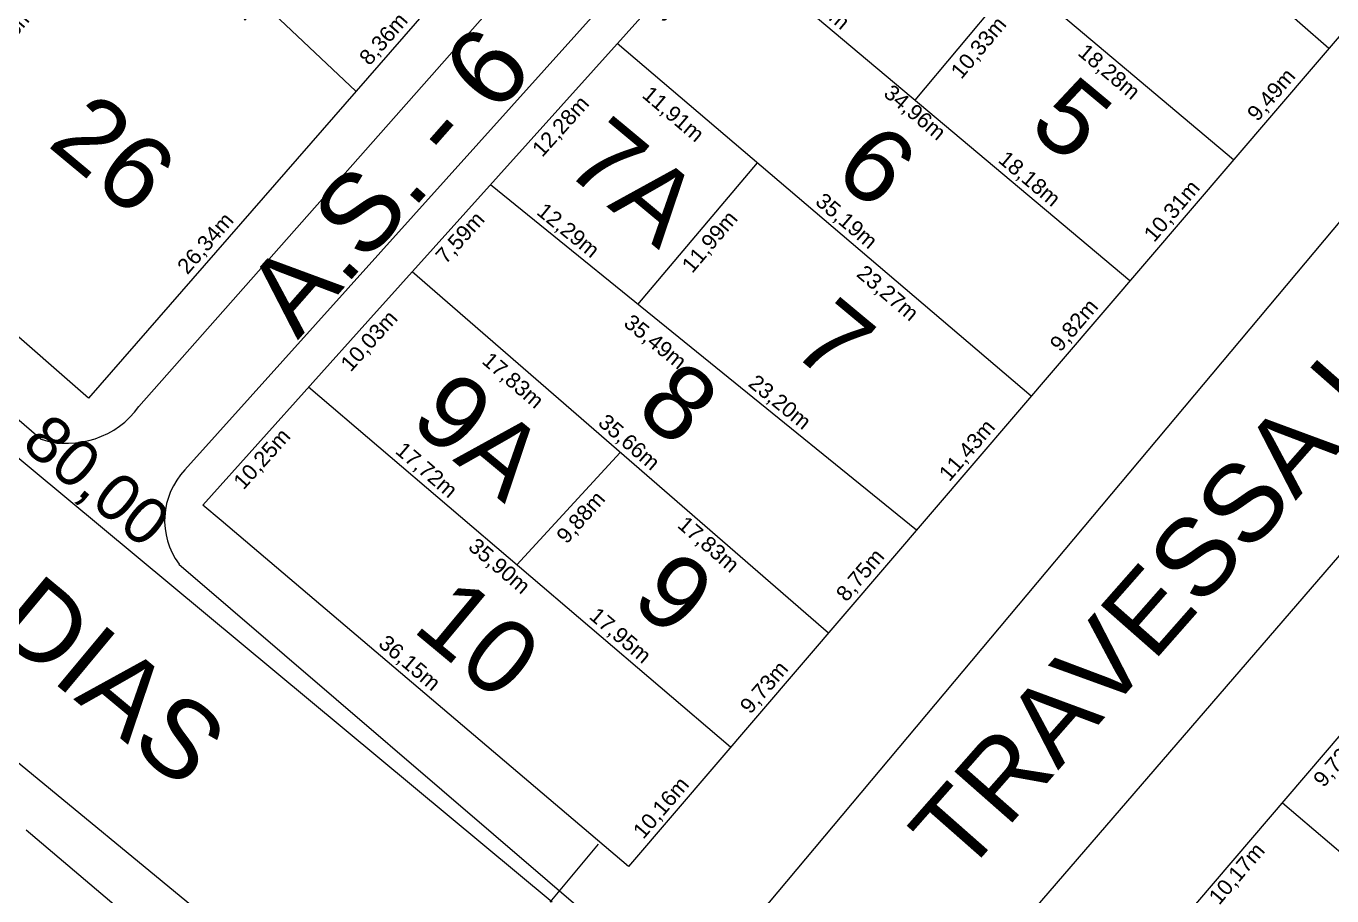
# Model space of a CAD drawing. Header units: metres. Extents: x 3808 to 8215, y 2374 to 6187.
# Drawn here: x 5950.8 to 6035.3, y 5188.6 to 5244.8 of the extents above; entities that cross this region are included whole.
import ezdxf
from ezdxf.enums import TextEntityAlignment as Align

# ---------------------------------------------------------------- set-up
doc = ezdxf.new("R2010")
doc.units = ezdxf.units.M
for name, color, linetype in [('0 - Cotas', 7, 'Continuous'), ('0 - MEIO FIO 2', 251, 'Continuous'), ('vista', 7, 'Continuous')]:
    doc.layers.add(name, color=color, linetype=linetype)
for name, color, linetype, lineweight in [('0 - DIVISÃO DOS TERRENOS', 7, 'Continuous', 5), ('0 - LINHAS DE QUADRA E LOTES', 7, 'Continuous', 5), ('REGIAO_POLILINHAS', 7, 'Continuous', 0)]:
    doc.layers.add(name, color=color, linetype=linetype, lineweight=lineweight)
doc.styles.add('Arial', font='arial.ttf')
doc.styles.add('pedro', font='arial.ttf', dxfattribs={"height": 3})
doc.dimstyles.new('Copy(2) of ISO-25', dxfattribs={"dimtxt": 1, "dimasz": 2.5, "dimexe": 1.25, "dimexo": 0.625, "dimgap": 0.2, "dimtad": 1, "dimtoh": 1, "dimlfac": 1, "dimzin": 1, "dimtxsty": 'Arial', "dimblk": 'NONE', "dimcen": 0, "dimse1": 1, "dimse2": 1, "dimsd1": 1, "dimsd2": 1, "dimclrt": 256, "dimaunit": 1, "dimadec": 3, "dimazin": 0, "dimtfac": 1, "dimtmove": 0, "dimatfit": 3, "dimldrblk": 'NONE', "dimfxl": 1, "dimtolj": 1, "dimtzin": 0, "dimarcsym": 0})

# ---------------------------------------------------------------- blocks, each defined once
blk = doc.blocks.new('*D9084')
at = {"layer": 'Defpoints', "color": 0, "transparency": 16777216}
for p in [(6032.05, 5194.586), (6025.44, 5186.859), (6026.675, 5185.803)]:
    blk.add_point(p, dxfattribs=at)
at = {"layer": 'REGIAO_POLILINHAS', "lineweight": 5, "transparency": 16777216, "insert": (6029.162, 5189.943), "char_height": 1, "attachment_point": 5, "rotation": 49.45634, "style": 'Arial'}
blk.add_mtext('\\A1;10,17m', dxfattribs=at)
blk = doc.blocks.new('_None')
blk = doc.blocks.new('*D9087')
at = {"layer": 'Defpoints', "color": 0, "transparency": 16777216}
for p in [(6038.367, 5201.971), (6039.745, 5200.792), (6032.05, 5194.586)]:
    blk.add_point(p, dxfattribs=at)
at = {"layer": 'REGIAO_POLILINHAS', "lineweight": 5, "transparency": 16777216, "insert": (6035.67, 5197.26), "char_height": 1, "attachment_point": 5, "rotation": 49.45634, "style": 'Arial'}
blk.add_mtext('\\A1;9,72m', dxfattribs=at)
blk = doc.blocks.new('*D9088')
at = {"layer": 'Defpoints', "color": 0, "transparency": 16777216}
for p in [(6032.05, 5194.586), (6065.937, 5165.641), (6065.937, 5165.641)]:
    blk.add_point(p, dxfattribs=at)
at = {"layer": 'REGIAO_POLILINHAS', "lineweight": 5, "transparency": 16777216, "insert": (6049.513, 5180.721), "char_height": 1, "attachment_point": 5, "rotation": 319.49725, "style": 'Arial'}
blk.add_mtext('\\A1;44,57m', dxfattribs=at)
blk = doc.blocks.new('*D9108')
at = {"layer": 'Defpoints', "color": 0, "transparency": 16777216}
for p in [(5996.353, 5198.172), (5989.748, 5190.453), (5989.748, 5190.453)]:
    blk.add_point(p, dxfattribs=at)
at = {"layer": 'REGIAO_POLILINHAS', "lineweight": 5, "transparency": 16777216, "insert": (5991.911, 5194.213), "char_height": 1, "attachment_point": 5, "rotation": 49.44865, "style": 'Arial'}
blk.add_mtext('\\A1;10,16m', dxfattribs=at)
blk = doc.blocks.new('*D9109')
at = {"layer": 'Defpoints', "color": 0, "transparency": 16777216}
for p in [(6002.682, 5205.569), (6002.682, 5205.569), (5996.353, 5198.172)]:
    blk.add_point(p, dxfattribs=at)
at = {"layer": 'REGIAO_POLILINHAS', "lineweight": 5, "transparency": 16777216, "insert": (5998.579, 5202.006), "char_height": 1, "attachment_point": 5, "rotation": 49.44865, "style": 'Arial'}
blk.add_mtext('\\A1;9,73m', dxfattribs=at)
blk = doc.blocks.new('*D9110')
at = {"layer": 'Defpoints', "color": 0, "transparency": 16777216}
for p in [(6008.369, 5212.216), (6008.369, 5212.216), (6002.682, 5205.569)]:
    blk.add_point(p, dxfattribs=at)
at = {"layer": 'REGIAO_POLILINHAS', "lineweight": 5, "transparency": 16777216, "insert": (6004.796, 5209.272), "char_height": 1, "attachment_point": 5, "rotation": 49.44865, "style": 'Arial'}
blk.add_mtext('\\A1;8,75m', dxfattribs=at)
blk = doc.blocks.new('*D9111')
at = {"layer": 'Defpoints', "color": 0, "transparency": 16777216}
for p in [(6015.8, 5220.9), (6015.8, 5220.9), (6008.369, 5212.216)]:
    blk.add_point(p, dxfattribs=at)
at = {"layer": 'REGIAO_POLILINHAS', "lineweight": 5, "transparency": 16777216, "insert": (6011.705, 5217.347), "char_height": 1, "attachment_point": 5, "rotation": 49.44865, "style": 'Arial'}
blk.add_mtext('\\A1;11,43m', dxfattribs=at)
blk = doc.blocks.new('*D9112')
at = {"layer": 'Defpoints', "color": 0, "transparency": 16777216}
for p in [(6022.184, 5228.362), (6022.184, 5228.362), (6015.8, 5220.9)]:
    blk.add_point(p, dxfattribs=at)
at = {"layer": 'REGIAO_POLILINHAS', "lineweight": 5, "transparency": 16777216, "insert": (6018.631, 5225.441), "char_height": 1, "attachment_point": 5, "rotation": 49.44865, "style": 'Arial'}
blk.add_mtext('\\A1;9,82m', dxfattribs=at)
blk = doc.blocks.new('*D9113')
at = {"layer": 'Defpoints', "color": 0, "transparency": 16777216}
for p in [(6028.888, 5236.196), (6028.888, 5236.196), (6022.184, 5228.362)]:
    blk.add_point(p, dxfattribs=at)
at = {"layer": 'REGIAO_POLILINHAS', "lineweight": 5, "transparency": 16777216, "insert": (6024.959, 5232.837), "char_height": 1, "attachment_point": 5, "rotation": 49.44865, "style": 'Arial'}
blk.add_mtext('\\A1;10,31m', dxfattribs=at)
blk = doc.blocks.new('*D9114')
at = {"layer": 'Defpoints', "color": 0, "transparency": 16777216}
for p in [(6035.06, 5243.41), (6035.06, 5243.41), (6028.888, 5236.196)]:
    blk.add_point(p, dxfattribs=at)
at = {"layer": 'REGIAO_POLILINHAS', "lineweight": 5, "transparency": 16777216, "insert": (6031.392, 5240.356), "char_height": 1, "attachment_point": 5, "rotation": 49.44865, "style": 'Arial'}
blk.add_mtext('\\A1;9,49m', dxfattribs=at)
blk = doc.blocks.new('*D9115')
at = {"layer": 'Defpoints', "color": 0, "transparency": 16777216}
for p in [(6041.614, 5251.07), (6041.614, 5251.07), (6035.06, 5243.41)]:
    blk.add_point(p, dxfattribs=at)
at = {"layer": 'REGIAO_POLILINHAS', "lineweight": 5, "transparency": 16777216, "insert": (6037.918, 5247.982), "char_height": 1, "attachment_point": 5, "rotation": 49.44865, "style": 'Arial'}
blk.add_mtext('\\A1;10,08m', dxfattribs=at)
blk = doc.blocks.new('*D9124')
at = {"layer": 'Defpoints', "color": 0, "transparency": 16777216}
for p in [(6009.18, 5266.176), (6035.06, 5243.41), (6033.905, 5242.097)]:
    blk.add_point(p, dxfattribs=at)
at = {"layer": 'REGIAO_POLILINHAS', "lineweight": 5, "transparency": 16777216, "insert": (6021.343, 5254.214), "char_height": 1, "attachment_point": 5, "rotation": 318.66231, "style": 'Arial'}
blk.add_mtext('\\A1;34,47m', dxfattribs=at)
blk = doc.blocks.new('*D9127')
at = {"layer": 'Defpoints', "color": 0, "transparency": 16777216}
for p in [(6014.905, 5247.975), (6028.888, 5236.196), (6027.789, 5234.893)]:
    blk.add_point(p, dxfattribs=at)
at = {"layer": 'REGIAO_POLILINHAS', "lineweight": 5, "transparency": 16777216, "insert": (6020.793, 5241.833), "char_height": 1, "attachment_point": 5, "rotation": 319.89064, "style": 'Arial'}
blk.add_mtext('\\A1;18,28m', dxfattribs=at)
blk = doc.blocks.new('*D9128')
at = {"layer": 'Defpoints', "color": 0, "transparency": 16777216}
for p in [(6002.34, 5258.559), (6028.888, 5236.196), (6028.888, 5236.196)]:
    blk.add_point(p, dxfattribs=at)
at = {"layer": 'REGIAO_POLILINHAS', "lineweight": 5, "transparency": 16777216, "insert": (6015.421, 5248.588), "char_height": 1, "attachment_point": 5, "rotation": 319.89064, "style": 'Arial'}
blk.add_mtext('\\A1;34,71m', dxfattribs=at)
blk = doc.blocks.new('*D9130')
at = {"layer": 'Defpoints', "color": 0, "transparency": 16777216}
for p in [(6014.905, 5247.975), (6008.266, 5240.055), (6009.696, 5238.857)]:
    blk.add_point(p, dxfattribs=at)
at = {"layer": 'REGIAO_POLILINHAS', "lineweight": 5, "transparency": 16777216, "insert": (6012.458, 5243.399), "char_height": 1, "attachment_point": 5, "rotation": 50.03417, "style": 'Arial'}
blk.add_mtext('\\A1;10,33m', dxfattribs=at)
blk = doc.blocks.new('*D9131')
at = {"layer": 'Defpoints', "color": 0, "transparency": 16777216}
for p in [(5995.418, 5250.849), (6008.266, 5240.055), (6008.266, 5240.055)]:
    blk.add_point(p, dxfattribs=at)
at = {"layer": 'REGIAO_POLILINHAS', "lineweight": 5, "transparency": 16777216, "insert": (6002.008, 5246.359), "char_height": 1, "attachment_point": 5, "rotation": 319.96531, "style": 'Arial'}
blk.add_mtext('\\A1;16,78m', dxfattribs=at)
blk = doc.blocks.new('*D9132')
at = {"layer": 'Defpoints', "color": 0, "transparency": 16777216}
for p in [(6008.266, 5240.055), (6022.184, 5228.362), (6022.184, 5228.362)]:
    blk.add_point(p, dxfattribs=at)
at = {"layer": 'REGIAO_POLILINHAS', "lineweight": 5, "transparency": 16777216, "insert": (6015.641, 5234.905), "char_height": 1, "attachment_point": 5, "rotation": 319.96531, "style": 'Arial'}
blk.add_mtext('\\A1;18,18m', dxfattribs=at)
blk = doc.blocks.new('*D9133')
at = {"layer": 'Defpoints', "color": 0, "transparency": 16777216}
for p in [(5989.019, 5243.723), (6015.8, 5220.9), (6015.8, 5220.9)]:
    blk.add_point(p, dxfattribs=at)
at = {"layer": 'REGIAO_POLILINHAS', "lineweight": 5, "transparency": 16777216, "insert": (6003.801, 5232.178), "char_height": 1, "attachment_point": 5, "rotation": 319.56247, "style": 'Arial'}
blk.add_mtext('\\A1;35,19m', dxfattribs=at)
blk = doc.blocks.new('*D9134')
at = {"layer": 'Defpoints', "color": 0, "transparency": 16777216}
for p in [(5995.418, 5250.849), (6022.184, 5228.362), (6021.229, 5227.224)]:
    blk.add_point(p, dxfattribs=at)
at = {"layer": 'REGIAO_POLILINHAS', "lineweight": 5, "transparency": 16777216, "insert": (6008.227, 5239.194), "char_height": 1, "attachment_point": 5, "rotation": 319.96531, "style": 'Arial'}
blk.add_mtext('\\A1;34,96m', dxfattribs=at)
blk = doc.blocks.new('*D9135')
at = {"layer": 'Defpoints', "color": 0, "transparency": 16777216}
for p in [(5995.418, 5250.849), (5989.019, 5243.723), (5990.301, 5242.572)]:
    blk.add_point(p, dxfattribs=at)
at = {"layer": 'REGIAO_POLILINHAS', "lineweight": 5, "transparency": 16777216, "insert": (5992.975, 5246.75), "char_height": 1, "attachment_point": 5, "rotation": 48.07896, "style": 'Arial'}
blk.add_mtext('\\A1;9,58m', dxfattribs=at)
blk = doc.blocks.new('*D9136')
at = {"layer": 'Defpoints', "color": 0, "transparency": 16777216}
for p in [(5989.019, 5243.723), (5998.087, 5235.995), (5996.784, 5234.466)]:
    blk.add_point(p, dxfattribs=at)
at = {"layer": 'REGIAO_POLILINHAS', "lineweight": 5, "transparency": 16777216, "insert": (5992.592, 5239.092), "char_height": 1, "attachment_point": 5, "rotation": 319.56247, "style": 'Arial'}
blk.add_mtext('\\A1;11,91m', dxfattribs=at)
blk = doc.blocks.new('*D9137')
at = {"layer": 'Defpoints', "color": 0, "transparency": 16777216}
for p in [(5989.019, 5243.723), (5980.812, 5234.582), (5982.101, 5233.424)]:
    blk.add_point(p, dxfattribs=at)
at = {"layer": 'REGIAO_POLILINHAS', "lineweight": 5, "transparency": 16777216, "insert": (5985.416, 5238.315), "char_height": 1, "attachment_point": 5, "rotation": 48.07896, "style": 'Arial'}
blk.add_mtext('\\A1;12,28m', dxfattribs=at)
blk = doc.blocks.new('*D9138')
at = {"layer": 'Defpoints', "color": 0, "transparency": 16777216}
for p in [(5980.812, 5234.582), (5990.357, 5226.835), (5990.357, 5226.835)]:
    blk.add_point(p, dxfattribs=at)
at = {"layer": 'REGIAO_POLILINHAS', "lineweight": 5, "transparency": 16777216, "insert": (5985.799, 5231.565), "char_height": 1, "attachment_point": 5, "rotation": 320.93677, "style": 'Arial'}
blk.add_mtext('\\A1;12,29m', dxfattribs=at)
blk = doc.blocks.new('*D9139')
at = {"layer": 'Defpoints', "color": 0, "transparency": 16777216}
for p in [(5998.087, 5235.995), (5990.357, 5226.835), (5991.743, 5225.665)]:
    blk.add_point(p, dxfattribs=at)
at = {"layer": 'REGIAO_POLILINHAS', "lineweight": 5, "transparency": 16777216, "insert": (5995.061, 5230.838), "char_height": 1, "attachment_point": 5, "rotation": 49.83642, "style": 'Arial'}
blk.add_mtext('\\A1;11,99m', dxfattribs=at)
blk = doc.blocks.new('*D9140')
at = {"layer": 'Defpoints', "color": 0, "transparency": 16777216}
for p in [(5998.087, 5235.995), (6015.8, 5220.9), (6014.617, 5219.512)]:
    blk.add_point(p, dxfattribs=at)
at = {"layer": 'REGIAO_POLILINHAS', "lineweight": 5, "transparency": 16777216, "insert": (6006.468, 5227.509), "char_height": 1, "attachment_point": 5, "rotation": 319.56247, "style": 'Arial'}
blk.add_mtext('\\A1;23,27m', dxfattribs=at)
blk = doc.blocks.new('*D9141')
at = {"layer": 'Defpoints', "color": 0, "transparency": 16777216}
for p in [(5990.357, 5226.835), (6008.369, 5212.216), (6008.369, 5212.216)]:
    blk.add_point(p, dxfattribs=at)
at = {"layer": 'REGIAO_POLILINHAS', "lineweight": 5, "transparency": 16777216, "insert": (5999.492, 5220.452), "char_height": 1, "attachment_point": 5, "rotation": 320.93677, "style": 'Arial'}
blk.add_mtext('\\A1;23,20m', dxfattribs=at)
blk = doc.blocks.new('*D9142')
at = {"layer": 'Defpoints', "color": 0, "transparency": 16777216}
for p in [(5980.812, 5234.582), (6008.369, 5212.216), (6007.075, 5210.621)]:
    blk.add_point(p, dxfattribs=at)
at = {"layer": 'REGIAO_POLILINHAS', "lineweight": 5, "transparency": 16777216, "insert": (5991.431, 5224.35), "char_height": 1, "attachment_point": 5, "rotation": 320.93677, "style": 'Arial'}
blk.add_mtext('\\A1;35,49m', dxfattribs=at)
blk = doc.blocks.new('*D9143')
at = {"layer": 'Defpoints', "color": 0, "transparency": 16777216}
for p in [(5975.743, 5228.937), (6002.682, 5205.569), (6002.682, 5205.569)]:
    blk.add_point(p, dxfattribs=at)
at = {"layer": 'REGIAO_POLILINHAS', "lineweight": 5, "transparency": 16777216, "insert": (5989.737, 5217.858), "char_height": 1, "attachment_point": 5, "rotation": 319.06076, "style": 'Arial'}
blk.add_mtext('\\A1;35,66m', dxfattribs=at)
blk = doc.blocks.new('*D9144')
at = {"layer": 'Defpoints', "color": 0, "transparency": 16777216}
for p in [(5980.812, 5234.582), (5975.743, 5228.937), (5977.014, 5227.795)]:
    blk.add_point(p, dxfattribs=at)
at = {"layer": 'REGIAO_POLILINHAS', "lineweight": 5, "transparency": 16777216, "insert": (5978.912, 5231.108), "char_height": 1, "attachment_point": 5, "rotation": 48.07896, "style": 'Arial'}
blk.add_mtext('\\A1;7,59m', dxfattribs=at)
blk = doc.blocks.new('*D9145')
at = {"layer": 'Defpoints', "color": 0, "transparency": 16777216}
for p in [(5975.743, 5228.937), (5989.212, 5217.253), (5987.967, 5215.818)]:
    blk.add_point(p, dxfattribs=at)
at = {"layer": 'REGIAO_POLILINHAS', "lineweight": 5, "transparency": 16777216, "insert": (5982.225, 5221.859), "char_height": 1, "attachment_point": 5, "rotation": 319.06076, "style": 'Arial'}
blk.add_mtext('\\A1;17,83m', dxfattribs=at)
blk = doc.blocks.new('*D9146')
at = {"layer": 'Defpoints', "color": 0, "transparency": 16777216}
for p in [(5989.212, 5217.253), (5982.699, 5209.825), (5983.996, 5208.687)]:
    blk.add_point(p, dxfattribs=at)
at = {"layer": 'REGIAO_POLILINHAS', "lineweight": 5, "transparency": 16777216, "insert": (5986.719, 5213.008), "char_height": 1, "attachment_point": 5, "rotation": 48.75371, "style": 'Arial'}
blk.add_mtext('\\A1;9,88m', dxfattribs=at)
blk = doc.blocks.new('*D9147')
at = {"layer": 'Defpoints', "color": 0, "transparency": 16777216}
for p in [(5989.212, 5217.253), (6002.682, 5205.569), (6001.612, 5204.335)]:
    blk.add_point(p, dxfattribs=at)
at = {"layer": 'REGIAO_POLILINHAS', "lineweight": 5, "transparency": 16777216, "insert": (5994.872, 5211.242), "char_height": 1, "attachment_point": 5, "rotation": 319.06076, "style": 'Arial'}
blk.add_mtext('\\A1;17,83m', dxfattribs=at)
blk = doc.blocks.new('*D9148')
at = {"layer": 'Defpoints', "color": 0, "transparency": 16777216}
for p in [(5982.699, 5209.825), (5996.353, 5198.172), (5996.353, 5198.172)]:
    blk.add_point(p, dxfattribs=at)
at = {"layer": 'REGIAO_POLILINHAS', "lineweight": 5, "transparency": 16777216, "insert": (5989.172, 5205.353), "char_height": 1, "attachment_point": 5, "rotation": 319.52381, "style": 'Arial'}
blk.add_mtext('\\A1;17,95m', dxfattribs=at)
blk = doc.blocks.new('*D9149')
at = {"layer": 'Defpoints', "color": 0, "transparency": 16777216}
for p in [(5969.044, 5221.477), (5982.525, 5209.973), (5982.525, 5209.973)]:
    blk.add_point(p, dxfattribs=at)
at = {"layer": 'REGIAO_POLILINHAS', "lineweight": 5, "transparency": 16777216, "insert": (5976.627, 5216.059), "char_height": 1, "attachment_point": 5, "rotation": 319.52381, "style": 'Arial'}
blk.add_mtext('\\A1;17,72m', dxfattribs=at)
blk = doc.blocks.new('*D9150')
at = {"layer": 'Defpoints', "color": 0, "transparency": 16777216}
for p in [(5975.743, 5228.937), (5969.044, 5221.477), (5970.379, 5220.278)]:
    blk.add_point(p, dxfattribs=at)
at = {"layer": 'REGIAO_POLILINHAS', "lineweight": 5, "transparency": 16777216, "insert": (5973.024, 5224.422), "char_height": 1, "attachment_point": 5, "rotation": 48.07896, "style": 'Arial'}
blk.add_mtext('\\A1;10,03m', dxfattribs=at)
blk = doc.blocks.new('*D9151')
at = {"layer": 'Defpoints', "color": 0, "transparency": 16777216}
for p in [(5969.044, 5221.477), (5962.196, 5213.85), (5963.485, 5212.693)]:
    blk.add_point(p, dxfattribs=at)
at = {"layer": 'REGIAO_POLILINHAS', "lineweight": 5, "transparency": 16777216, "insert": (5966.086, 5216.788), "char_height": 1, "attachment_point": 5, "rotation": 48.07896, "style": 'Arial'}
blk.add_mtext('\\A1;10,25m', dxfattribs=at)
blk = doc.blocks.new('*D9152')
at = {"layer": 'Defpoints', "color": 0, "transparency": 16777216}
for p in [(5962.196, 5213.85), (5989.748, 5190.453), (5989.748, 5190.453)]:
    blk.add_point(p, dxfattribs=at)
at = {"layer": 'REGIAO_POLILINHAS', "lineweight": 5, "transparency": 16777216, "insert": (5975.536, 5203.573), "char_height": 1, "attachment_point": 5, "rotation": 319.66072, "style": 'Arial'}
blk.add_mtext('\\A1;36,15m', dxfattribs=at)
blk = doc.blocks.new('*D9153')
at = {"layer": 'Defpoints', "color": 0, "transparency": 16777216}
for p in [(5969.044, 5221.477), (5996.353, 5198.172), (5995.27, 5196.903)]:
    blk.add_point(p, dxfattribs=at)
at = {"layer": 'REGIAO_POLILINHAS', "lineweight": 5, "transparency": 16777216, "insert": (5981.342, 5209.842), "char_height": 1, "attachment_point": 5, "rotation": 319.52381, "style": 'Arial'}
blk.add_mtext('\\A1;35,90m', dxfattribs=at)
blk = doc.blocks.new('*D9185')
at = {"layer": 'Defpoints', "color": 0, "transparency": 16777216}
for p in [(5972.111, 5240.629), (5954.81, 5220.769), (5954.81, 5220.769)]:
    blk.add_point(p, dxfattribs=at)
at = {"layer": '0 - Cotas', "lineweight": 5, "transparency": 16777216, "insert": (5962.434, 5230.74), "char_height": 1, "attachment_point": 5, "rotation": 48.93933, "style": 'Arial'}
blk.add_mtext('\\A1;26,34m', dxfattribs=at)
blk = doc.blocks.new('*D9186')
at = {"layer": 'Defpoints', "color": 0, "transparency": 16777216}
for p in [(5957.322, 5254.582), (5972.111, 5240.629), (5970.74, 5239.176)]:
    blk.add_point(p, dxfattribs=at)
at = {"layer": '0 - Cotas', "lineweight": 5, "transparency": 16777216, "insert": (5963.593, 5247.021), "char_height": 1, "attachment_point": 5, "rotation": 316.66503, "style": 'Arial'}
blk.add_mtext('\\A1;20,33m', dxfattribs=at)
blk = doc.blocks.new('*D9187')
at = {"layer": 'Defpoints', "color": 0, "transparency": 16777216}
for p in [(5957.322, 5254.582), (5958.648, 5253.444), (5939.646, 5234.004)]:
    blk.add_point(p, dxfattribs=at)
at = {"layer": '0 - Cotas', "lineweight": 5, "transparency": 16777216, "insert": (5949.504, 5244.028), "char_height": 1, "attachment_point": 5, "rotation": 49.33842, "style": 'Arial'}
blk.add_mtext('\\A1;27,13m', dxfattribs=at)
blk = doc.blocks.new('*D9188')
at = {"layer": 'Defpoints', "color": 0, "transparency": 16777216}
for p in [(5939.646, 5234.004), (5954.81, 5220.769), (5954.81, 5220.769)]:
    blk.add_point(p, dxfattribs=at)
at = {"layer": '0 - Cotas', "lineweight": 5, "transparency": 16777216, "insert": (5947.944, 5227.824), "char_height": 1, "attachment_point": 5, "rotation": 318.88403, "style": 'Arial'}
blk.add_mtext('\\A1;20,13m', dxfattribs=at)
blk = doc.blocks.new('*D9191')
at = {"layer": 'Defpoints', "color": 0, "transparency": 16777216}
for p in [(5977.603, 5246.933), (5972.111, 5240.629), (5972.111, 5240.629)]:
    blk.add_point(p, dxfattribs=at)
at = {"layer": '0 - Cotas', "lineweight": 5, "transparency": 16777216, "insert": (5973.955, 5243.965), "char_height": 1, "attachment_point": 5, "rotation": 48.93933, "style": 'Arial'}
blk.add_mtext('\\A1;8,36m', dxfattribs=at)
blk = doc.blocks.new('*D9200')
at = {"layer": 'Defpoints', "color": 0, "transparency": 16777216}
for p in [(5954.943, 5251.812), (5954.943, 5251.812), (5947.14, 5242.728)]:
    blk.add_point(p, dxfattribs=at)
at = {"layer": '0 - Cotas', "lineweight": 5, "transparency": 16777216, "insert": (5950.215, 5247.537), "char_height": 1, "attachment_point": 5, "rotation": 49.33842, "style": 'Arial'}
blk.add_mtext('\\A1;11,98m', dxfattribs=at)

msp = doc.modelspace()

# ---------------------------------------------------------------- linework, layer by layer
at = {"layer": '0 - DIVISÃO DOS TERRENOS', "lineweight": 5}
for p, q in [((6024.531, 5300.802), (5954.81, 5220.769)), ((5972.877, 5225.745), (6031.804, 5291.372)), ((6057.506, 5269.644), (5989.748, 5190.453)), ((6009.18, 5266.176), (6035.06, 5243.41)), ((6028.888, 5236.196), (6002.34, 5258.559)), ((5954.81, 5220.769), (5916.241, 5254.433)), ((5972.111, 5240.629), (5957.322, 5254.582)), ((6022.184, 5228.362), (5995.418, 5250.849)), ((6019.218, 5179.585), (6079.149, 5249.646)), ((6014.905, 5247.975), (6008.266, 5240.055)), ((6015.8, 5220.9), (5989.019, 5243.723)), ((5990.357, 5226.835), (5998.087, 5235.995)), ((6008.369, 5212.216), (5980.812, 5234.582)), ((6002.682, 5205.569), (5975.743, 5228.937)), ((5972.877, 5225.745), (5962.196, 5213.85)), ((5996.353, 5198.172), (5969.044, 5221.477)), ((5989.212, 5217.253), (5982.525, 5209.973)), ((5963.387, 5212.84), (5962.196, 5213.85)), ((5989.748, 5190.453), (5963.387, 5212.84)), ((6032.05, 5194.586), (6065.937, 5165.641))]:
    msp.add_line(p, q, dxfattribs=at)
at = {"layer": '0 - LINHAS DE QUADRA E LOTES', "lineweight": 5}
msp.add_line((5950.768, 5192.83), (5963.915, 5181.702), dxfattribs=at)
at = {"layer": '0 - MEIO FIO 2', "lineweight": 5}
for p, q in [((6025.444, 5296.523), (5958.076, 5220.221)), ((6029.228, 5292.024), (5961.045, 5216.122)), ((5913.116, 5251.574), (5951.739, 5218.111)), ((5995.462, 5184.093), (6045.495, 5243.805)), ((5902.611, 5236.362), (5964.202, 5185.71)), ((6007.098, 5177.381), (6051.092, 5228.381)), ((5960.664, 5210.03), (5990.3, 5184.599))]:
    msp.add_line(p, q, dxfattribs=at)
for centre, radius, start, end in [((5953.439, 5223.574), 5.722, 252.71512, 324.12403), ((5964.472, 5212.85), 4.738, 136.31702, 216.52416)]:
    msp.add_arc(centre, radius, start, end, dxfattribs=at)
at = {"layer": 'vista', "color": 1, "lineweight": 5}
for p, q in [((5923.157, 5239.465), (5984.807, 5188.168)), ((5987.779, 5191.897), (5984.666, 5188.155)), ((5987.779, 5191.897), (5984.666, 5188.155))]:
    msp.add_line(p, q, dxfattribs=at)

# ---------------------------------------------------------------- texts
at = {"layer": 'vista', "lineweight": 5, "style": 'pedro'}
for s, rotation, p in [('A.S. - 6', 48.63556, (5964.597, 5227.794)), ('TRAVESSA URÂNIA', 48.63556, (6007.642, 5192.977)), ('Av. ITAMAR DIAS', 320.23736, (5920.664, 5235.368))]:
    msp.add_text(s, height=4.992, rotation=rotation, dxfattribs=at).set_placement(p, align=Align.TOP_LEFT)
for s, p in [('5', (6015.496, 5238.199)), ('26', (5952.064, 5237.15)), ('7A', (5985.432, 5235.572)), ('6', (6002.852, 5235.194)), ('7', (6000.105, 5223.853)), ('8', (5990.047, 5219.83)), ('9A', (5975.452, 5219.139)), ('9', (5989.753, 5207.506)), ('10', (5975.655, 5205.787))]:
    msp.add_text(s, height=4.8, rotation=320.23736, dxfattribs=at).set_placement(p)
at = {"layer": 'vista', "color": 1, "lineweight": 5, "style": 'pedro'}
msp.add_text('80,00', height=3, rotation=320.23736, dxfattribs=at).set_placement((5950.374, 5217.655))

# ---------------------------------------------------------------- dimensions: what is measured, and where the dimension line sits
at = {"layer": '0 - Cotas', "lineweight": 5}
for base, p1, p2, angle, picture, middle in [((5958.648, 5253.444), (5939.646, 5234.004), (5957.322, 5254.582), 49.33842, '*D9187', (5950.111, 5243.506)), ((5970.74, 5239.176), (5957.322, 5254.582), (5972.111, 5240.629), 316.66503, '*D9186', (5963.043, 5246.438)), ((5954.943, 5251.812), (5947.14, 5242.728), (5954.943, 5251.812), 49.33842, '*D9200', (5950.822, 5247.015)), ((5972.111, 5240.629), (5977.603, 5246.933), (5972.111, 5240.629), 228.93933, '*D9191', (5974.559, 5243.439)), ((5954.81, 5220.769), (5972.111, 5240.629), (5954.81, 5220.769), 228.93933, '*D9185', (5963.038, 5230.214)), ((5954.81, 5220.769), (5939.646, 5234.004), (5954.81, 5220.769), 318.88403, '*D9188', (5947.418, 5227.221))]:
    dim = msp.add_linear_dim(base=base, p1=p1, p2=p2, angle=angle, dimstyle='Copy(2) of ISO-25', override={"dimpost": 'm'}, dxfattribs=at)
    dim.commit()
    dim.dimension.update_dxf_attribs({"geometry": picture, "text_midpoint": middle, "dimtype": 161})
at = {"layer": 'REGIAO_POLILINHAS', "lineweight": 5}
for base, p1, p2, angle, picture, middle in [((6033.905, 5242.097), (6009.18, 5266.176), (6035.06, 5243.41), 318.66231, '*D9124', (6020.814, 5253.613)), ((6028.888, 5236.196), (6002.34, 5258.559), (6028.888, 5236.196), 319.89064, '*D9128', (6014.905, 5247.975)), ((5990.301, 5242.572), (5995.418, 5250.849), (5989.019, 5243.723), 228.07896, '*D9135', (5993.571, 5246.215)), ((6008.266, 5240.055), (5995.418, 5250.849), (6008.266, 5240.055), 319.96531, '*D9131', (6001.492, 5245.746)), ((6021.229, 5227.224), (5995.418, 5250.849), (6022.184, 5228.362), 319.96531, '*D9134', (6007.711, 5238.581)), ((6041.614, 5251.07), (6035.06, 5243.41), (6041.614, 5251.07), 49.44865, '*D9115', (6038.527, 5247.462)), ((6009.696, 5238.857), (6014.905, 5247.975), (6008.266, 5240.055), 230.03417, '*D9130', (6013.072, 5242.884)), ((6027.789, 5234.893), (6014.905, 5247.975), (6028.888, 5236.196), 319.89064, '*D9127', (6020.277, 5241.221)), ((5982.101, 5233.424), (5989.019, 5243.723), (5980.812, 5234.582), 228.07896, '*D9137', (5986.012, 5237.78)), ((6015.8, 5220.9), (5989.019, 5243.723), (6015.8, 5220.9), 319.56247, '*D9133', (6003.281, 5231.568)), ((5996.784, 5234.466), (5989.019, 5243.723), (5998.087, 5235.995), 319.56247, '*D9136', (5992.072, 5238.482)), ((6035.06, 5243.41), (6028.888, 5236.196), (6035.06, 5243.41), 49.44865, '*D9114', (6032.001, 5239.835)), ((6022.184, 5228.362), (6008.266, 5240.055), (6022.184, 5228.362), 319.96531, '*D9132', (6015.126, 5234.292)), ((6028.888, 5236.196), (6022.184, 5228.362), (6028.888, 5236.196), 49.44865, '*D9113', (6025.568, 5232.316)), ((5991.743, 5225.665), (5998.087, 5235.995), (5990.357, 5226.835), 229.83642, '*D9139', (5995.673, 5230.321)), ((6014.617, 5219.512), (5998.087, 5235.995), (6015.8, 5220.9), 319.56247, '*D9140', (6005.949, 5226.899)), ((5977.014, 5227.795), (5980.812, 5234.582), (5975.743, 5228.937), 228.07896, '*D9144', (5979.508, 5230.573)), ((5990.357, 5226.835), (5980.812, 5234.582), (5990.357, 5226.835), 320.93677, '*D9138', (5985.294, 5230.944)), ((6007.075, 5210.621), (5980.812, 5234.582), (6008.369, 5212.216), 320.93677, '*D9142', (5990.926, 5223.728)), ((5970.379, 5220.278), (5975.743, 5228.937), (5969.044, 5221.477), 228.07896, '*D9150', (5973.62, 5223.887)), ((6002.682, 5205.569), (5975.743, 5228.937), (6002.682, 5205.569), 319.06076, '*D9143', (5989.212, 5217.253)), ((5987.967, 5215.818), (5975.743, 5228.937), (5989.212, 5217.253), 319.06076, '*D9145', (5981.7, 5221.254)), ((6022.184, 5228.362), (6015.8, 5220.9), (6022.184, 5228.362), 49.44865, '*D9112', (6019.239, 5224.92)), ((6008.369, 5212.216), (5990.357, 5226.835), (6008.369, 5212.216), 320.93677, '*D9141', (5998.987, 5219.83)), ((5963.485, 5212.693), (5969.044, 5221.477), (5962.196, 5213.85), 228.07896, '*D9151', (5966.682, 5216.253)), ((5982.525, 5209.973), (5969.044, 5221.477), (5982.525, 5209.973), 319.52381, '*D9149', (5976.107, 5215.45)), ((5995.27, 5196.903), (5969.044, 5221.477), (5996.353, 5198.172), 319.52381, '*D9153', (5980.822, 5209.233)), ((6015.8, 5220.9), (6008.369, 5212.216), (6015.8, 5220.9), 49.44865, '*D9111', (6012.314, 5216.826)), ((5983.996, 5208.687), (5989.212, 5217.253), (5982.699, 5209.825), 228.75371, '*D9146', (5987.321, 5212.48)), ((6001.612, 5204.335), (5989.212, 5217.253), (6002.682, 5205.569), 319.06076, '*D9147', (5994.347, 5210.637)), ((5989.748, 5190.453), (5962.196, 5213.85), (5989.748, 5190.453), 319.66072, '*D9152', (5975.017, 5202.962)), ((6008.369, 5212.216), (6002.682, 5205.569), (6008.369, 5212.216), 49.44865, '*D9110', (6005.404, 5208.751)), ((5996.353, 5198.172), (5982.699, 5209.825), (5996.353, 5198.172), 319.52381, '*D9148', (5988.652, 5204.744)), ((6002.6819, 5205.5689), (5996.3531, 5198.1723), (6002.6819, 5205.5689), 49.44865, '*D9109', (5999.1878, 5201.4854)), ((6039.745, 5200.792), (6032.05, 5194.586), (6038.367, 5201.971), 49.45634, '*D9087', (6036.278, 5196.739)), ((5989.748, 5190.453), (5996.353, 5198.172), (5989.748, 5190.453), 229.44865, '*D9108', (5992.52, 5193.692)), ((6026.675, 5185.803), (6032.05, 5194.586), (6025.44, 5186.859), 229.45634, '*D9084', (6029.771, 5189.422)), ((6065.937, 5165.641), (6032.05, 5194.586), (6065.937, 5165.641), 319.49725, '*D9088', (6048.994, 5180.114))]:
    dim = msp.add_linear_dim(base=base, p1=p1, p2=p2, angle=angle, dimstyle='Copy(2) of ISO-25', override={"dimpost": 'm'}, dxfattribs=at)
    dim.commit()
    dim.dimension.update_dxf_attribs({"geometry": picture, "text_midpoint": middle, "dimtype": 161})

doc.saveas('drawing.dxf')
